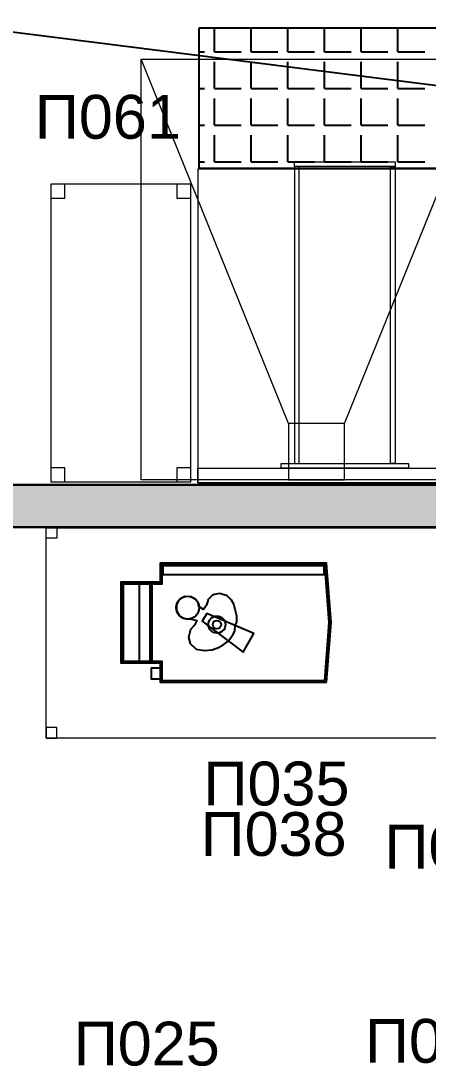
# Model space of a CAD drawing. Header units: millimetres. Extents: x -241391 to 8718866, y 0 to 143518.
# Drawn here: x -217829 to -216666, y 107912 to 110895 of the extents above; entities that cross this region are included whole.
import ezdxf
from ezdxf import colors
from ezdxf.entities.mleader import LeaderData, LeaderLine
from ezdxf.math import Vec2, Vec3

# ---------------------------------------------------------------- set-up
doc = ezdxf.new("R2010")
doc.units = ezdxf.units.MM
doc.header["$MEASUREMENT"] = 0
doc.layers.get('0').update_dxf_attribs({"color": 250, "lineweight": 9})
for name, color, linetype, lineweight in [('АР_Перегородки газоблок', 165, 'Continuous', 30), ('АР_Перегородки газоблок_Штрих', 165, 'Continuous', 5), ('ТХ_пищеблок', 30, 'Continuous', 20)]:
    doc.layers.add(name, color=color, linetype=linetype, lineweight=lineweight)
doc.layers.add('ТХ_ВК_трапы', color=5, linetype='Continuous')
doc.layers.add('ТХ_пищеблок_позиции', color=5, linetype='Continuous')
doc.layers.add('ТХ_привязка ТХ', color=7, linetype='Continuous', true_color=0x163d5c)
doc.styles.add('Standart Arial', font='arial.ttf', dxfattribs={"width": 0.7, "height": 250})

# ---------------------------------------------------------------- blocks, each defined once
blk = doc.blocks.new('_Dot')
at = {"color": 0, "linetype": 'ByBlock', "lineweight": -2}
blk.add_line((-0.5, 0), (-1, 0), dxfattribs=at)
at = {"color": 0, "linetype": 'ByBlock', "const_width": 0.5}
blk.add_lwpolyline([(-0.25, 0, 1), (0.25, 0, 1)], format="xyb", close=True, dxfattribs=at)

msp = doc.modelspace()

# ---------------------------------------------------------------- hatches: boundary and pattern name
at = {"layer": 'АР_Перегородки газоблок_Штрих', "ltscale": 100}
h = msp.add_hatch(dxfattribs=at)
h.set_pattern_fill('AR-CONC', color=253, scale=30)
h.set_pattern_definition([(50, (0, 0), (215.17805, -18.82564), [22.5, -247.5]), (355, (0, 0), (-41.6254, 225.65764), [18, -198]), (100.45144, (17.93, -1.57), (173.55265, 206.832), [19.12206, -210.34263]), (46.1842, (0, 60), (320.1724, -49.65578), [33.75, -371.25]), (96.63564, (26.68, 55.86), (280.3986, 292.2356), [28.6831, -315.51413]), (351.18416, (0, 60), (280.3986, 292.2356), [27, -297]), (21, (30, 45), (179.07212, -120.78567), [22.5, -247.5]), (326, (30, 45), (72.9946, 217.54501), [18, -198]), (71.45144, (44.92, 34.93), (252.06671, 96.75935), [19.12206, -210.34263]), (37.5, (0, 0), (3.647957, 99.868156), [0, -195.6, 0, -201, 0, -198.75]), (7.5, (0, 0), (78.92086, 118.323514), [0, -114.6, 0, -191.1, 0, -75.75]), (327.5, (-66.9, 0), (160.14673, -6.766462), [0, -75, 0, -234, 0, -310.5]), (317.5, (-96.9, 0), (174.95585, 30.031495), [0, -97.5, 0, -155.4, 0, -220.5])])
h.paths.add_polyline_path([(-212033.9, 110768.7), (-212153.9, 110768.7), (-212153.9, 109570.6), (-217983.9, 109570.6), (-217983.9, 109450.6), (-212153.9, 109450.6), (-212153.9, 108166), (-212033.9, 108166)])

# ---------------------------------------------------------------- linework, layer by layer
at = {"layer": 'АР_Перегородки газоблок', "ltscale": 100}
for points in [[(-217983.9, 109570.6), (-212153.9, 109570.6)], [(-217983.9, 109450.6), (-212153.9, 109450.6)]]:
    msp.add_lwpolyline(points, dxfattribs=at)
at = {"layer": 'ТХ_ВК_трапы', "linetype": 'ByBlock'}
for p, q in [((-214821.2, 110874.6, 13.3), (-217321.2, 110874.6, 13.3)), ((-217321.2, 110874.6, 13.3), (-217321.2, 110474.6, 13.3)), ((-217321.2, 110474.6, 13.3), (-214821.2, 110474.6, 13.3))]:
    msp.add_line(p, q, dxfattribs=at)
at = {"layer": 'ТХ_ВК_трапы', "linetype": 'Continuous', "transparency": 33554636}
for p, q in [((-217276.3, 110806.9, 13.3), (-217276.3, 110874.6, 13.3)), ((-217171.5, 110806.9, 13.3), (-217171.5, 110874.6, 13.3)), ((-217066.7, 110806.9, 13.3), (-217066.7, 110874.6, 13.3)), ((-216962, 110806.9, 13.3), (-216962, 110874.6, 13.3)), ((-216857.2, 110806.9, 13.3), (-216857.2, 110874.6, 13.3)), ((-216752.4, 110806.9, 13.3), (-216752.4, 110874.6, 13.3)), ((-217321.2, 110806.9, 13.3), (-217304.9, 110806.9, 13.3)), ((-217276.3, 110806.9, 13.3), (-217200.1, 110806.9, 13.3)), ((-217171.5, 110806.9, 13.3), (-217095.3, 110806.9, 13.3)), ((-217066.7, 110806.9, 13.3), (-216990.5, 110806.9, 13.3)), ((-216962, 110806.9, 13.3), (-216885.8, 110806.9, 13.3)), ((-216857.2, 110806.9, 13.3), (-216781, 110806.9, 13.3)), ((-216752.4, 110806.9, 13.3), (-216676.2, 110806.9, 13.3)), ((-217276.3, 110702.2, 13.3), (-217276.3, 110778.4, 13.3)), ((-217171.5, 110702.2, 13.3), (-217171.5, 110778.4, 13.3)), ((-217066.7, 110702.2, 13.3), (-217066.7, 110778.4, 13.3)), ((-216962, 110702.2, 13.3), (-216962, 110778.4, 13.3)), ((-216857.2, 110702.2, 13.3), (-216857.2, 110778.4, 13.3)), ((-216752.4, 110702.2, 13.3), (-216752.4, 110778.4, 13.3)), ((-217321.2, 110702.2, 13.3), (-217304.9, 110702.2, 13.3)), ((-217276.3, 110702.2, 13.3), (-217200.1, 110702.2, 13.3)), ((-217171.5, 110702.2, 13.3), (-217095.3, 110702.2, 13.3)), ((-217066.7, 110702.2, 13.3), (-216990.5, 110702.2, 13.3)), ((-216962, 110702.2, 13.3), (-216885.8, 110702.2, 13.3)), ((-216857.2, 110702.2, 13.3), (-216781, 110702.2, 13.3)), ((-216752.4, 110702.2, 13.3), (-216676.2, 110702.2, 13.3)), ((-217276.3, 110597.4, 13.3), (-217276.3, 110673.6, 13.3)), ((-217171.5, 110597.4, 13.3), (-217171.5, 110673.6, 13.3)), ((-217066.7, 110597.4, 13.3), (-217066.7, 110673.6, 13.3)), ((-216962, 110597.4, 13.3), (-216962, 110673.6, 13.3)), ((-216857.2, 110597.4, 13.3), (-216857.2, 110673.6, 13.3)), ((-216752.4, 110597.4, 13.3), (-216752.4, 110673.6, 13.3)), ((-217321.2, 110597.4, 13.3), (-217304.9, 110597.4, 13.3)), ((-217276.3, 110597.4, 13.3), (-217200.1, 110597.4, 13.3)), ((-217171.5, 110597.4, 13.3), (-217095.3, 110597.4, 13.3)), ((-217066.7, 110597.4, 13.3), (-216990.5, 110597.4, 13.3)), ((-216962, 110597.4, 13.3), (-216885.8, 110597.4, 13.3)), ((-216857.2, 110597.4, 13.3), (-216781, 110597.4, 13.3)), ((-216752.4, 110597.4, 13.3), (-216676.2, 110597.4, 13.3)), ((-217276.3, 110492.6, 13.3), (-217276.3, 110568.8, 13.3)), ((-217171.5, 110492.6, 13.3), (-217171.5, 110568.8, 13.3)), ((-217066.7, 110492.6, 13.3), (-217066.7, 110568.8, 13.3)), ((-216962, 110492.6, 13.3), (-216962, 110568.8, 13.3)), ((-216857.2, 110492.6, 13.3), (-216857.2, 110568.8, 13.3)), ((-216752.4, 110492.6, 13.3), (-216752.4, 110568.8, 13.3)), ((-217321.2, 110492.6, 13.3), (-217304.9, 110492.6, 13.3)), ((-217276.3, 110492.6, 13.3), (-217200.1, 110492.6, 13.3)), ((-217171.5, 110492.6, 13.3), (-217095.3, 110492.6, 13.3)), ((-217066.7, 110492.6, 13.3), (-216990.5, 110492.6, 13.3)), ((-216962, 110492.6, 13.3), (-216885.8, 110492.6, 13.3)), ((-216857.2, 110492.6, 13.3), (-216781, 110492.6, 13.3)), ((-216752.4, 110492.6, 13.3), (-216676.2, 110492.6, 13.3))]:
    msp.add_line(p, q, dxfattribs=at)
at = {"layer": 'ТХ_пищеблок'}
for p, q in [((-217064.9, 109745.6, 40.2), (-217484.9, 110785.6, 40.2)), ((-216904.9, 109745.6, 40.2), (-216484.9, 110785.6, 40.2))]:
    msp.add_line(p, q, dxfattribs=at)
at = {"layer": 'ТХ_пищеблок', "ltscale": 100, "elevation": 40.2}
msp.add_lwpolyline([(-217484.9, 110785.6), (-216484.9, 110785.6), (-216484.9, 109585.6), (-217484.9, 109585.6)], close=True, dxfattribs=at)
at = {"layer": 'ТХ_пищеблок'}
for points in [[(-216760.4, 110479.7), (-217047.6, 110479.7), (-217047.6, 110493.3), (-216760.4, 110493.3)], [(-216484, 110471.6), (-217324, 110471.6), (-217324, 109576.6), (-216484, 109576.6)], [(-217047.6, 110479.7), (-217047.6, 109632.2), (-217034, 109632.2), (-217034, 110479.7)], [(-216760.4, 110479.7), (-216760.4, 109632.2), (-216773.9, 109632.2), (-216773.9, 110479.7)], [(-216722.1, 109618.7), (-217085.9, 109618.7), (-217085.9, 109632.2), (-216722.1, 109632.2)], [(-216484, 109576.6), (-217324, 109576.6), (-217324, 109618.7), (-216484, 109618.7)]]:
    msp.add_lwpolyline(points, close=True, dxfattribs=at)
for points, elevation in [([(-217743.5, 109579.1), (-217343.5, 109579.1), (-217343.5, 110429.1), (-217743.5, 110429.1)], 82.8), ([(-217743.5, 110389.1), (-217703.4, 110389.1), (-217703.4, 110429.1), (-217743.5, 110429.1)], 82.8), ([(-217383.5, 110389.1), (-217343.5, 110389.1), (-217343.5, 110429.1), (-217383.5, 110429.1)], 82.8), ([(-217064.9, 109585.6), (-216904.9, 109585.6), (-216904.9, 109745.6), (-217064.9, 109745.6)], 40.2), ([(-217743.5, 109579.1), (-217703.5, 109579.1), (-217703.5, 109619.1), (-217743.5, 109619.1)], 82.8), ([(-217383.5, 109579.1), (-217343.5, 109579.1), (-217343.5, 109619.1), (-217383.5, 109619.1)], 82.8)]:
    msp.add_lwpolyline(points, close=True, dxfattribs=dict(at, elevation=elevation))
at = {"layer": 'ТХ_пищеблок', "ltscale": 0.1, "elevation": 0}
for points in [[(-216556.1, 108848.4), (-217756.1, 108848.4), (-217756.1, 109448.4), (-216556.1, 109448.4)], [(-217756.1, 109448.4), (-217726.1, 109448.4), (-217726.1, 109418.4), (-217756.1, 109418.4)], [(-217756.1, 108848.4), (-217726.1, 108848.4), (-217726.1, 108878.4), (-217756.1, 108878.4)]]:
    msp.add_lwpolyline(points, close=True, dxfattribs=at)
at = {"layer": 'ТХ_пищеблок', "lineweight": -2}
for points in [[(-216956.5, 109007.7), (-216943.5, 109177.7), (-216956.5, 109347.7), (-217431.3, 109347.7), (-217431.3, 109292.7), (-217543.8, 109292.7), (-217543.8, 109062.7), (-217431.3, 109062.7), (-217431.3, 109007.7), (-216956.5, 109007.7)], [(-217212.4, 109196.3), (-217221, 109230.2), (-217227.7, 109241.6), (-217239.6, 109254.2), (-217261.2, 109261.2), (-217277.1, 109258.3), (-217282.6, 109255.5), (-217294.1, 109243.5), (-217299.2, 109227.8), (-217307.6, 109214.8), (-217320.4, 109223.6), (-217323.1, 109233.9), (-217330.9, 109244.6), (-217343, 109251.6), (-217360.5, 109252.2), (-217370.4, 109247.9), (-217379.3, 109239.3), (-217384.3, 109228.3), (-217384.2, 109212.5), (-217379, 109201.5), (-217372.9, 109195.2), (-217365.6, 109190.8), (-217357.1, 109188.4), (-217345.3, 109189), (-217326.2, 109184.2), (-217333.5, 109170.2), (-217344.8, 109158.1), (-217349.8, 109135), (-217345.1, 109118.4), (-217328.6, 109102.4), (-217304.3, 109097.7), (-217282.7, 109100.2), (-217264.5, 109106.6), (-217251.3, 109113.9), (-217238.2, 109124.3), (-217230.4, 109133), (-217222.7, 109145), (-217218.4, 109153.5), (-217216.7, 109169.4), (-217212.4, 109178.8), (-217212.4, 109196.3)]]:
    msp.add_lwpolyline(points, dxfattribs=at)
for points in [[(-216961.1, 109012.7), (-216948.5, 109177.7), (-216961.1, 109342.7), (-217426.3, 109342.7), (-217426.3, 109287.7), (-217538.8, 109287.7), (-217538.8, 109067.7), (-217426.3, 109067.7), (-217426.3, 109012.7)], [(-216963.5, 109340.2), (-217423.3, 109340.2), (-217423.3, 109315.2), (-216963.5, 109315.2)], [(-217454.2, 109292.7), (-217460.3, 109292.7), (-217460.3, 109062.7), (-217454.2, 109062.7)], [(-217426.8, 109047.7), (-217456.8, 109047.7), (-217456.8, 109017.7), (-217426.8, 109017.7)]]:
    msp.add_lwpolyline(points, close=True, dxfattribs=at)
at = {"layer": 'ТХ_пищеблок', "lineweight": -2, "elevation": 0}
msp.add_lwpolyline([(-217489.8, 109292.7), (-217537.2, 109292.7), (-217537.2, 109062.7), (-217489.8, 109062.7)], close=True, dxfattribs=at)
msp.add_lwpolyline([(-217298, 109203.9), (-217311, 109181.4), (-217194.4, 109093.6), (-217163.6, 109146.8), (-217298, 109203.9)], dxfattribs=at)
at = {"layer": 'ТХ_пищеблок', "linetype": 'ByBlock', "lineweight": -2}
for centre, radius in [((-217352.7, 109220.5, 2.8), 32.8), ((-217269, 109172.1, 2.7), 24.3), ((-217269, 109172.1, 2.7), 12.1)]:
    msp.add_circle(centre, radius, dxfattribs=at)

# ---------------------------------------------------------------- texts
at = {"layer": 'ТХ_пищеблок_позиции', "style": 'Standart Arial'}
for s, p in [('П061', (-217788.8, 110558.8, 81.7)), ('П035', (-217307.5, 108656, -1.1)), ('П038', (-217315.7, 108512, -1.1)), ('П037', (-216790.9, 108475.8, -1.1)), ('П032', (-216846.7, 107921.6, -1.1)), ('П025', (-217677.8, 107913.8, -1.1))]:
    msp.add_text(s, height=125, dxfattribs=at).set_placement(p)

# ---------------------------------------------------------------- leaders
at = {"layer": 'ТХ_привязка ТХ', "lineweight": 20}
ml = msp.add_multileader_mtext('Standard', dxfattribs=at)
ml.set_content('Сливной лоток с трапом со съемной решеткой из нерж.  стали, 2500х400 мм, размер ячейки 33х33 мм', color=256, style='Standart Arial')
ml.set_leader_properties()
ml.set_arrow_properties(name='DOT')
ml.build(insert=Vec2(0, 0))
ml.multileader.update_dxf_attribs({"text_left_attachment_type": 6, "text_right_attachment_type": 6, "dogleg_length": 50, "arrow_head_size": 50})
ctx = ml.context
ctx.base_point, ctx.char_height, ctx.arrow_head_size, ctx.landing_gap_size, ctx.plane_origin = Vec3(-225624, 111376.4, 0), 200, 50, 0, Vec3(-197521.1, 107706.6, 0)
ctx.left_attachment, ctx.right_attachment = 6, 6
notes = []
notes.append((ctx, [(0, (1, 1, 0), (-221935.4, 111376.4, 0), (-1, 0), 50, [(0, [(-216311.7, 110668.2, 0)], 0, [])])]))
ctx.mtext.insert, ctx.mtext.width, ctx.mtext.flow_direction = Vec3(-225624, 111631.9, 0), 3771.54, 5
for ctx, leaders in notes:
    for number, flags, end, landing, length, lines in leaders:
        leader = LeaderData()
        leader.index, (leader.has_last_leader_line, leader.has_dogleg_vector, leader.attachment_direction) = number, flags
        leader.last_leader_point, leader.dogleg_vector, leader.dogleg_length = Vec3(end), Vec3(landing), length
        for number, points, colour, breaks in lines:
            line = LeaderLine()
            line.index, line.vertices, line.color, line.breaks = number, Vec3.list(points), colors.encode_raw_color(colour), breaks
            leader.lines.append(line)
        ctx.leaders.append(leader)

doc.saveas('drawing.dxf')
